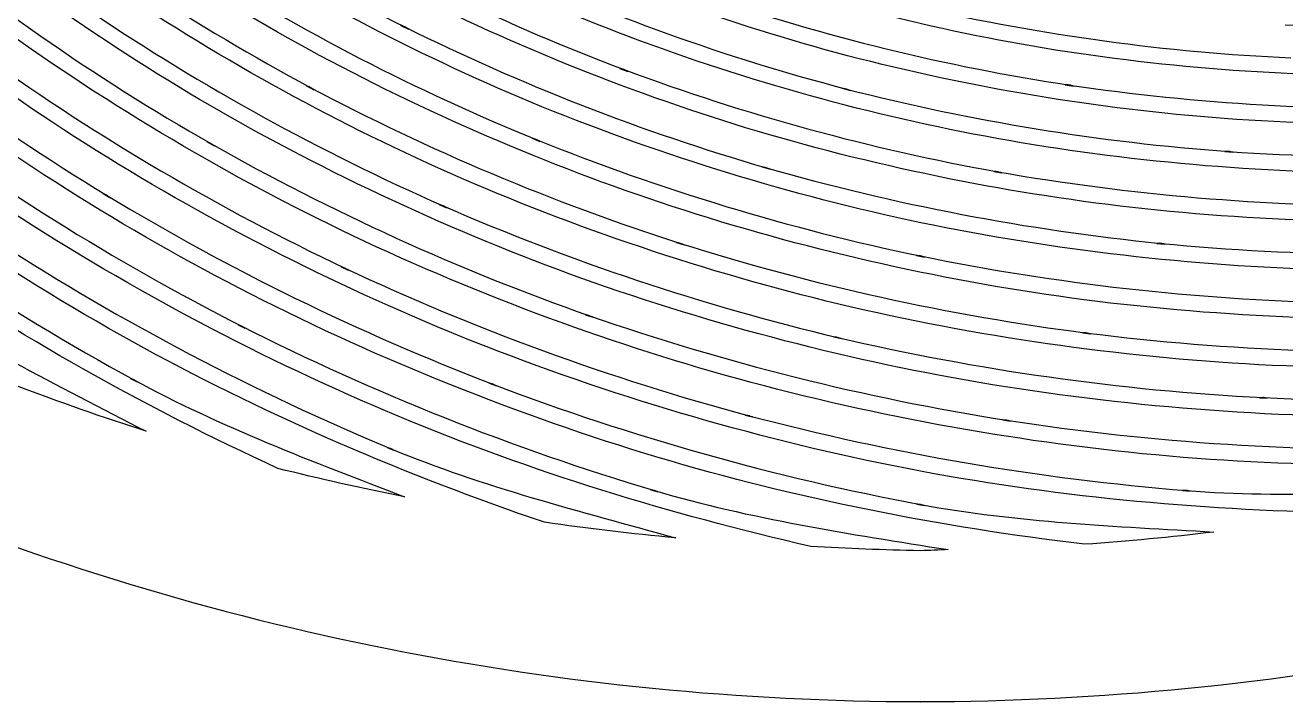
# Model space of a CAD drawing. Extents: x 1 to 151, y 102 to 252.
# Drawn here: x 51.78 to 86.25, y 102.25 to 120.73 of the extents above; entities that cross this region are included whole.
import ezdxf

# ---------------------------------------------------------------- set-up
doc = ezdxf.new("R2010")
doc.units = 0
doc.layers.add('Ebene_1', color=7, linetype='CONTINUOUS')

msp = doc.modelspace()

# ---------------------------------------------------------------- linework, layer by layer
at = {"layer": 'Ebene_1', "color": 7}
for p, q in [((62.050684, 120.725266), (62.260465, 120.620569)), ((62.160032, 120.682612), (62.160032, 120.682612)), ((68.03661, 119.54995), (68.256471, 119.467744)), ((68.150613, 119.518929), (68.150613, 119.518929)), ((59.465454, 119.077265), (59.665541, 118.970242)), ((59.568601, 119.033835), (59.568601, 119.033835)), ((74.112111, 119.00708), (74.339727, 118.948527)), ((74.230377, 118.987691), (74.230377, 118.987691)), ((80.21165, 119.102082), (80.443536, 119.067571)), ((80.330306, 119.09549), (80.330306, 119.09549)), ((65.637895, 117.640984), (65.848065, 117.555676)), ((65.746082, 117.608412), (65.746082, 117.608412)), ((56.748387, 117.543655), (56.939553, 117.434693)), ((56.848041, 117.498286), (56.848041, 117.498286)), ((84.576333, 117.277648), (84.802787, 117.261362)), ((84.689173, 117.279975), (84.689173, 117.279975)), ((71.926279, 116.857699), (72.144203, 116.794881)), ((72.037566, 116.836372), (72.037566, 116.836372)), ((78.26197, 116.735941), (78.485321, 116.696389)), ((78.375584, 116.726246), (78.375584, 116.726246)), ((53.904906, 116.131803), (54.087544, 116.02129)), ((54.002236, 116.084108), (54.002236, 116.084108)), ((63.096098, 115.831673), (63.297346, 115.74365)), ((63.200792, 115.796774), (63.200792, 115.796774)), ((69.58728, 114.792851), (69.797061, 114.726155)), ((69.69508, 114.769197), (69.69508, 114.769197)), ((82.717776, 114.771525), (82.936862, 114.74981)), ((82.827902, 114.770749), (82.827902, 114.770748)), ((60.41509, 114.130548), (60.608198, 114.039424)), ((76.152141, 114.438046), (76.367351, 114.393841)), ((76.262265, 114.425637), (76.262265, 114.425637)), ((60.515521, 114.094098), (60.515521, 114.094098)), ((67.099381, 112.820679), (67.301408, 112.750105)), ((67.203304, 112.794698), (67.203304, 112.794698)), ((57.600693, 112.544202), (57.785268, 112.450751)), ((57.697634, 112.505813), (57.697634, 112.505813)), ((73.883715, 112.216541), (74.091559, 112.167682)), ((73.989965, 112.201418), (73.989965, 112.201418)), ((80.694031, 112.325115), (80.906138, 112.298359)), ((80.802218, 112.321238), (80.802218, 112.321238)), ((54.656394, 111.08039), (54.833603, 110.984224)), ((54.749845, 111.040062), (54.749845, 111.040062)), ((64.466069, 110.948938), (64.659564, 110.875262)), ((64.566503, 110.920631), (64.566503, 110.920631)), ((85.529459, 110.551091), (85.736913, 110.540621)), ((85.63338, 110.555356), (85.63338, 110.555356)), ((71.460184, 110.079957), (71.661048, 110.026445)), ((71.562168, 110.062507), (71.562168, 110.062507)), ((78.507813, 109.946565), (78.712164, 109.914769)), ((78.61212, 109.939973), (78.61212, 109.939973)), ((61.690836, 109.185383), (61.876965, 109.108218)), ((61.78739, 109.155137), (61.78739, 109.155137)), ((68.885039, 108.036048), (69.078145, 107.978659)), ((68.98353, 108.016272), (68.98353, 108.016272)), ((83.435529, 108.016272), (83.636777, 108.000373)), ((83.537123, 108.017435), (83.537123, 108.017435)), ((76.159897, 107.644793), (76.357656, 107.607955)), ((76.259938, 107.635487), (76.259938, 107.635487))]:
    msp.add_line(p, q, dxfattribs=at)
for points in [[(53.473324, 126.057033), (56.202966, 124.010063), (59.109865, 122.211337), (62.160032, 120.682612)], [(59.822199, 119.90747), (56.751169, 121.563703), (53.834885, 123.491237), (51.107181, 125.666941)], [(50.707785, 124.849145), (53.48246, 122.650787), (56.447596, 120.704484), (59.568601, 119.033835)], [(68.277412, 120.420095), (65.136716, 121.61405), (62.109756, 123.086868), (59.231631, 124.820838)], [(57.130334, 118.36339), (53.99489, 120.166217), (51.026768, 122.245424), (48.260599, 124.575771)], [(47.832895, 123.773098), (50.645752, 121.417739), (53.662278, 119.31765), (56.848041, 117.498286)], [(58.949338, 123.956123), (61.878105, 122.205685), (64.957209, 120.720468), (68.150613, 119.518929)], [(54.313221, 116.93913), (51.118312, 118.895897), (48.104815, 121.133968), (45.306994, 123.625747)], [(65.905842, 118.503761), (62.678687, 119.829672), (59.577349, 121.44159), (56.637484, 123.319801)], [(74.262175, 119.897388), (71.013458, 120.756402), (67.848654, 121.905078), (64.804976, 123.328719)], [(44.850595, 122.838197), (47.694748, 120.319588), (50.75706, 118.059175), (54.002236, 116.084108)], [(56.32611, 122.464779), (59.315361, 120.568769), (62.467855, 118.943515), (65.746082, 117.608412)], [(64.614584, 122.438799), (67.710553, 121.004002), (70.928318, 119.848735), (74.230377, 118.987691)], [(80.26555, 120.003635), (76.944662, 120.518535), (73.677223, 121.32989), (70.501242, 122.427941)], [(63.390797, 116.686694), (60.083517, 118.152141), (56.913615, 119.910084), (53.918865, 121.93897)], [(72.101549, 117.744129), (68.753982, 118.725572), (65.501016, 120.00458), (62.381058, 121.565164)], [(70.407791, 121.52251), (73.636422, 120.419277), (76.957101, 119.606694), (80.330306, 119.09549)], [(53.578021, 121.095193), (56.622013, 119.046659), (59.842007, 117.273192), (63.200792, 115.796774)], [(76.262667, 121.216952), (79.588799, 120.457225), (82.97609, 119.995947), (86.384104, 119.839998)], [(96.664515, 121.199502), (93.205974, 120.734276), (89.713138, 120.579706), (86.227047, 120.736511)], [(60.736937, 114.976264), (57.354754, 116.588362), (54.123634, 118.498766), (51.080815, 120.68455)], [(62.160032, 120.682612), (62.124915, 120.700035), (62.085763, 120.707772), (62.050684, 120.725266)], [(62.160032, 120.682612), (65.331535, 119.109127), (68.637186, 117.821668), (72.037566, 116.836372)], [(62.260465, 120.620569), (62.225175, 120.638164), (62.195283, 120.664945), (62.160032, 120.682612)], [(78.344176, 117.635943), (74.912219, 118.262052), (71.543321, 119.194103), (68.277412, 120.420095)], [(90.691772, 119.37313), (87.204279, 119.272096), (83.715317, 119.48345), (80.26555, 120.003635)], [(50.710498, 119.853183), (53.801532, 117.646276), (57.082686, 115.718955), (60.515521, 114.094098)], [(69.792021, 115.673465), (66.349203, 116.785184), (63.013002, 118.202629), (59.822199, 119.90747)], [(84.563537, 118.18114), (81.085391, 118.445021), (77.638116, 119.019671), (74.262175, 119.897388)], [(57.947742, 113.380611), (54.497629, 115.146141), (51.212, 117.21541), (48.12876, 119.563522)], [(68.150613, 119.518929), (68.113623, 119.532676), (68.073573, 119.536129), (68.03661, 119.54995)], [(68.150613, 119.518929), (71.469132, 118.285643), (74.89083, 117.350585), (78.375584, 116.726246)], [(68.256471, 119.467744), (68.219684, 119.4815), (68.187369, 119.505099), (68.150613, 119.518929)], [(59.568601, 119.033835), (59.535578, 119.051351), (59.498445, 119.059688), (59.465454, 119.077265)], [(59.568601, 119.033835), (62.81072, 117.314119), (66.199376, 115.886742), (69.69508, 114.769197)], [(59.665541, 118.970242), (59.631364, 118.988451), (59.60274, 119.01556), (59.568601, 119.033835)], [(74.230377, 118.987691), (74.191602, 118.997636), (74.150868, 118.997057), (74.112111, 119.00708)], [(74.230377, 118.987691), (77.659055, 118.108379), (81.158924, 117.536613), (84.689173, 117.279975)], [(74.339727, 118.948527), (74.302164, 118.958241), (74.26792, 118.977902), (74.230377, 118.987691)], [(80.330306, 119.09549), (80.29104, 119.101278), (80.250906, 119.096215), (80.21165, 119.102082)], [(80.330306, 119.09549), (83.832352, 118.579282), (87.373689, 118.376454), (90.912022, 118.490189)], [(80.443536, 119.067571), (80.40501, 119.073328), (80.368816, 119.089654), (80.330306, 119.09549)], [(47.730138, 118.746121), (50.861237, 116.374636), (54.196568, 114.286236), (57.697634, 112.505821)], [(55.031364, 111.905166), (51.519244, 113.831303), (48.185783, 116.065927), (45.069295, 118.582477)], [(67.33049, 113.695476), (63.798505, 114.945251), (60.384924, 116.507691), (57.130334, 118.36339)], [(76.263428, 115.335334), (72.723366, 116.081137), (69.257161, 117.141714), (65.905842, 118.503761)], [(95.394972, 118.368431), (91.797062, 117.98377), (88.172708, 117.921404), (84.563537, 118.18114)], [(44.641977, 117.779416), (47.805109, 115.23811), (51.187353, 112.982623), (54.749845, 111.040062)], [(65.746082, 117.608412), (65.711079, 117.622513), (65.672875, 117.626817), (65.637895, 117.640984)], [(65.746082, 117.608412), (69.149962, 116.237072), (72.669138, 115.17152), (76.262265, 114.425637)], [(65.848065, 117.555676), (65.812521, 117.570071), (65.781596, 117.593948), (65.746082, 117.608412)], [(82.733674, 115.675791), (79.135128, 116.047409), (75.577035, 116.739874), (72.101549, 117.744129)], [(89.133732, 116.690184), (85.516228, 116.683707), (81.905528, 117.000529), (78.344176, 117.635943)], [(56.848041, 117.498286), (56.816221, 117.51631), (56.780177, 117.525576), (56.748387, 117.543655)], [(56.848041, 117.498286), (60.153379, 115.626153), (63.618567, 114.052018), (67.203304, 112.794698)], [(56.939553, 117.434693), (56.907198, 117.453094), (56.880364, 117.479828), (56.848041, 117.498286)], [(84.689173, 117.279975), (84.651564, 117.282566), (84.613937, 117.274988), (84.576333, 117.277648)], [(84.689173, 117.279975), (88.350363, 117.027682), (92.026183, 117.101738), (95.674164, 117.502552)], [(84.802787, 117.261362), (84.764427, 117.264076), (84.727525, 117.277187), (84.689173, 117.279975)], [(64.723547, 111.817143), (61.10831, 113.212294), (57.624724, 114.926377), (54.313221, 116.93913)], [(74.020986, 113.111502), (70.378279, 113.985136), (66.821102, 115.181672), (63.390797, 116.686694)], [(72.037566, 116.836372), (72.001177, 116.846768), (71.962651, 116.847235), (71.926279, 116.857699)], [(72.037566, 116.836372), (75.565797, 115.828432), (79.176716, 115.136975), (82.827902, 114.770748)], [(72.144203, 116.794881), (72.107474, 116.805447), (72.074274, 116.825736), (72.037566, 116.836372)], [(78.375584, 116.726246), (78.338072, 116.732821), (78.29947, 116.729296), (78.26197, 116.735941)], [(78.375584, 116.726246), (81.989973, 116.092762), (85.653726, 115.782854), (89.323351, 115.800264)], [(78.485321, 116.696389), (78.447918, 116.703016), (78.412974, 116.719548), (78.375584, 116.726246)], [(54.002236, 116.084108), (53.97125, 116.102828), (53.935861, 116.113031), (53.904906, 116.131803)], [(54.002236, 116.084108), (57.363706, 114.05323), (60.898764, 112.325069), (64.566503, 110.920631)], [(54.087544, 116.02129), (54.057286, 116.039637), (54.032461, 116.065712), (54.002236, 116.084108)], [(63.200792, 115.796774), (63.167001, 115.811488), (63.129871, 115.8169), (63.096098, 115.831673)], [(61.978172, 110.044677), (58.284154, 111.593118), (54.734982, 113.467108), (51.372801, 115.644002)], [(63.200792, 115.796774), (66.683574, 114.280504), (70.293971, 113.077108), (73.989965, 112.201418)], [(63.297346, 115.74365), (63.263624, 115.758402), (63.234489, 115.781963), (63.200792, 115.796774)], [(80.737072, 113.228995), (77.023377, 113.716965), (73.360854, 114.535421), (69.792021, 115.673465)], [(93.950549, 115.560238), (90.215651, 115.265434), (86.46173, 115.304396), (82.733674, 115.675791)], [(87.403913, 114.048342), (83.659584, 114.145519), (79.931422, 114.57651), (76.263428, 115.335334)], [(51.032345, 114.79983), (54.443327, 112.60363), (58.042145, 110.714418), (61.78739, 109.155137)], [(71.626537, 110.970265), (67.884805, 111.979912), (64.240878, 113.320583), (60.736937, 114.976264)], [(69.69508, 114.769197), (69.65993, 114.780298), (69.622413, 114.781688), (69.58728, 114.792851)], [(58.680231, 108.621573), (55.070449, 110.289016), (51.590554, 112.225971), (48.316052, 114.482639)], [(69.69508, 114.769197), (73.317536, 113.625123), (77.03442, 112.805712), (80.802218, 112.321238)], [(69.797061, 114.726155), (69.761825, 114.737351), (69.730297, 114.757939), (69.69508, 114.769197)], [(82.827902, 114.770748), (82.791288, 114.774291), (82.754384, 114.767917), (82.717776, 114.771525)], [(82.936862, 114.74981), (82.899979, 114.753442), (82.864775, 114.76705), (82.827902, 114.770749)], [(82.827902, 114.770748), (86.609112, 114.404857), (90.414944, 114.376121), (94.201044, 114.68544)], [(60.515521, 114.094098), (60.483216, 114.109258), (60.447371, 114.115336), (60.41509, 114.130548)], [(76.262265, 114.425637), (76.225997, 114.433033), (76.188396, 114.430587), (76.152141, 114.438046)], [(76.262265, 114.425637), (79.983776, 113.666752), (83.765292, 113.240269), (87.56251, 113.152218)], [(76.367351, 114.393841), (76.331432, 114.40123), (76.298171, 114.418184), (76.262265, 114.425637)], [(60.515521, 114.094098), (64.071092, 112.425545), (67.76763, 111.076079), (71.562168, 110.062507)], [(60.608198, 114.039424), (60.575687, 114.054745), (60.548006, 114.078724), (60.515521, 114.094098)], [(47.948061, 113.650108), (50.203676, 112.103608), (52.656665, 110.889944), (55.084874, 109.635578)], [(78.581488, 110.849282), (74.753831, 111.462394), (70.98879, 112.414866), (67.33049, 113.695476)], [(69.080861, 108.920539), (65.244939, 110.074332), (61.519454, 111.566963), (57.947742, 113.380611)], [(85.50852, 111.456134), (81.637667, 111.66583), (77.793638, 112.220232), (74.020986, 113.111502)], [(92.335509, 112.783841), (88.46362, 112.587754), (84.58246, 112.736905), (80.737072, 113.228995)], [(67.203304, 112.794698), (67.169503, 112.806429), (67.133164, 112.808893), (67.099381, 112.820679)], [(67.203304, 112.794698), (70.914089, 111.506803), (74.731831, 110.551287), (78.61212, 109.939973)], [(67.301408, 112.750105), (67.267421, 112.761962), (67.237268, 112.782785), (67.203304, 112.794698)], [(57.697634, 112.505813), (57.666546, 112.521502), (57.631757, 112.528466), (57.600693, 112.544202)], [(57.697634, 112.505821), (61.319112, 110.678273), (65.09601, 109.175555), (68.98353, 108.016279)], [(57.785268, 112.450751), (57.75443, 112.466373), (57.728446, 112.490145), (57.697634, 112.505813)], [(73.989965, 112.201418), (73.955059, 112.209566), (73.918608, 112.208336), (73.883715, 112.216541)], [(73.989965, 112.201418), (77.81462, 111.308594), (81.710974, 110.757785), (85.63338, 110.555356)], [(74.091559, 112.167682), (74.056752, 112.175867), (74.024753, 112.193175), (73.989965, 112.201418)], [(80.802218, 112.321238), (80.766339, 112.32573), (80.729901, 112.320563), (80.694031, 112.325115)], [(80.802218, 112.321238), (84.698986, 111.833239), (88.631487, 111.692355), (92.553043, 111.9009)], [(80.906138, 112.298359), (80.870878, 112.302833), (80.837467, 112.316705), (80.802218, 112.321238)], [(65.974088, 107.150005), (62.20155, 108.432179), (58.531123, 109.999289), (55.031364, 111.905166)], [(76.261102, 108.545183), (72.325856, 109.291765), (68.464704, 110.386932), (64.723547, 111.817143)], [(97.492005, 111.909819), (93.518632, 111.403876), (89.508484, 111.252208), (85.50852, 111.456134)], [(54.749845, 111.040062), (54.719954, 111.05625), (54.686265, 111.064159), (54.656394, 111.08039)], [(54.749845, 111.040062), (57.115525, 109.758982), (59.633784, 108.808295), (62.144909, 107.846818)], [(54.833603, 110.984224), (54.80406, 111.000277), (54.779364, 111.023966), (54.749845, 111.040062)], [(85.63338, 110.555356), (89.685225, 110.358853), (93.7462, 110.521904), (97.769258, 111.04394)], [(55.084874, 109.635578), (53.892307, 110.018952), (52.710114, 110.433877), (51.539541, 110.879915)], [(64.566503, 110.920631), (64.533918, 110.932993), (64.498636, 110.936525), (64.466069, 110.948938)], [(64.566503, 110.920631), (68.359394, 109.481646), (72.272369, 108.382026), (76.259938, 107.635487)], [(64.659564, 110.875262), (64.62725, 110.887578), (64.598797, 110.908265), (64.566503, 110.920631)], [(83.442895, 108.92209), (79.451273, 109.253069), (75.496886, 109.938963), (71.626537, 110.970265)], [(90.545584, 110.047772), (86.54178, 109.959846), (82.5381, 110.2285), (78.581488, 110.849282)], [(85.63338, 110.555356), (85.598683, 110.557039), (85.564154, 110.549355), (85.529459, 110.551091)], [(85.736913, 110.540621), (85.702025, 110.542367), (85.668263, 110.553556), (85.63338, 110.555356)], [(73.258252, 106.490425), (69.407768, 107.36928), (65.6257, 108.528548), (61.978172, 110.044677)], [(71.562168, 110.062507), (71.528756, 110.071321), (71.493586, 110.071091), (71.460184, 110.079957)], [(71.562168, 110.062507), (75.485261, 109.027559), (79.49267, 108.343068), (83.537123, 108.017435)], [(71.661048, 110.026445), (71.627069, 110.035463), (71.596129, 110.053435), (71.562168, 110.062507)], [(78.61212, 109.939973), (78.577621, 109.9453), (78.542303, 109.941185), (78.507813, 109.946565)], [(78.61212, 109.939973), (82.621125, 109.320993), (86.676981, 109.059195), (90.732489, 109.157852)], [(78.712164, 109.914769), (78.678116, 109.920078), (78.64616, 109.934611), (78.61212, 109.939973)], [(61.78739, 109.155137), (61.756155, 109.168035), (61.722054, 109.172441), (61.690836, 109.185383)], [(61.78739, 109.155137), (64.301865, 108.116881), (66.941013, 107.448122), (69.561688, 106.725402)], [(61.876965, 109.108218), (61.845765, 109.121153), (61.81857, 109.142156), (61.78739, 109.155137)], [(95.268949, 109.02795), (91.335254, 108.673932), (87.380302, 108.607323), (83.442895, 108.92209)], [(62.144909, 107.846818), (60.983728, 108.076099), (59.828473, 108.334431), (58.680231, 108.621573)], [(80.746378, 106.549357), (76.798843, 107.01932), (72.891766, 107.78671), (69.080861, 108.920539)], [(88.138342, 107.403991), (84.153964, 107.457644), (80.178626, 107.814054), (76.261102, 108.545183)], [(47.746423, 107.916228), (56.783324, 104.188381), (66.461856, 102.263213), (76.237449, 102.249045)], [(68.98353, 108.016272), (68.951351, 108.025766), (68.917206, 108.026508), (68.885039, 108.036048)], [(68.98353, 108.016279), (71.607688, 107.242072), (74.313662, 106.82817), (77.014916, 106.40279)], [(69.078145, 107.978659), (69.045543, 107.988328), (69.01612, 108.006554), (68.98353, 108.016272)], [(76.270797, 102.249045), (86.04639, 102.263213), (95.72492, 104.188382), (104.761821, 107.916228)], [(83.537123, 108.017435), (83.503291, 108.02006), (83.469358, 108.013598), (83.435529, 108.016272)], [(83.537123, 108.017435), (86.249137, 107.80698), (88.966064, 107.964824), (91.680962, 108.10856)], [(83.636777, 108.000373), (83.603114, 108.003034), (83.570784, 108.014725), (83.537123, 108.017435)], [(76.259938, 107.635487), (76.226937, 107.641566), (76.192886, 107.638666), (76.159897, 107.644793)], [(76.259938, 107.635487), (78.906445, 107.147938), (81.597373, 107.040749), (84.282018, 106.883223)], [(76.357656, 107.607955), (76.324315, 107.614146), (76.293268, 107.629247), (76.259938, 107.635487)], [(69.561688, 106.725402), (68.362408, 106.83643), (67.166153, 106.97801), (65.974088, 107.150005)], [(84.282018, 106.883223), (83.106445, 106.742419), (81.927528, 106.631096), (80.746378, 106.549357)], [(76.254122, 106.372932), (75.254782, 106.390967), (74.255935, 106.43014), (73.258252, 106.490425)], [(77.014916, 106.40279), (76.761373, 106.391475), (76.507772, 106.381522), (76.254122, 106.372932)], [(76.237449, 102.249045), (76.243007, 102.247881), (76.248564, 102.246717), (76.254122, 102.245555)], [(76.254122, 102.245555), (76.259681, 102.246717), (76.265239, 102.247881), (76.270797, 102.249045)]]:
    msp.add_open_spline(points, degree=3, dxfattribs=at)

doc.saveas('drawing.dxf')
